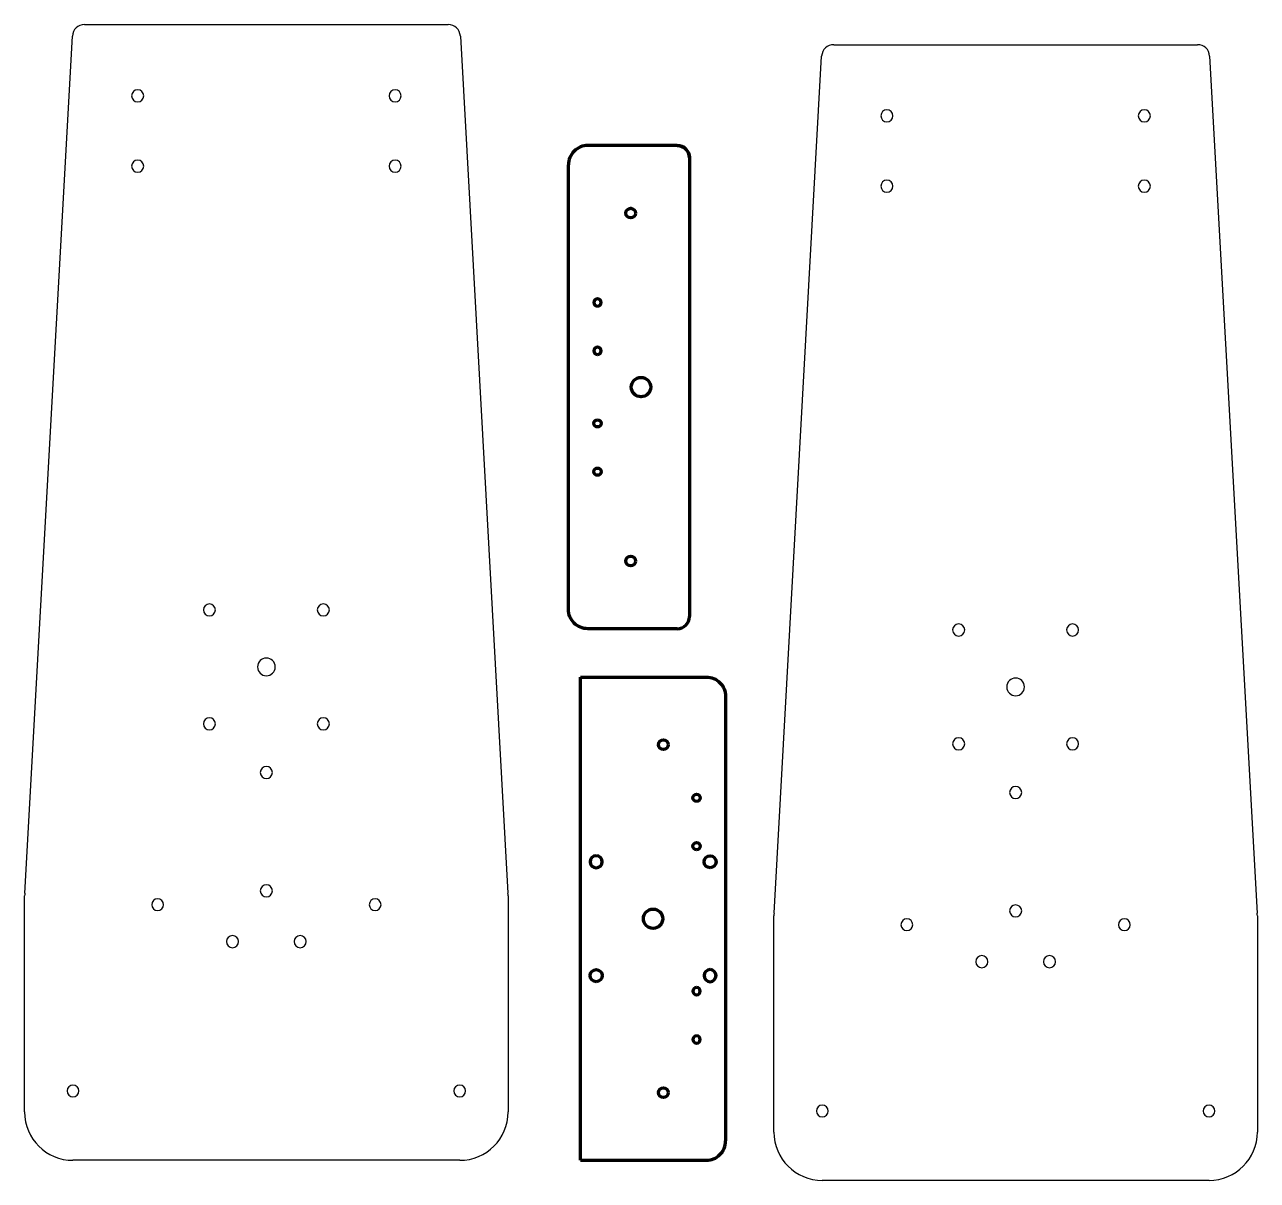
# Model space of a CAD drawing. Header units: millimetres. Extents: x 2180 to 2690, y 1012 to 1490.
import ezdxf

# ---------------------------------------------------------------- set-up
doc = ezdxf.new("R2010")
doc.units = ezdxf.units.MM
doc.layers.add('soporteCarritoEjex', color=255, linetype='Continuous')
doc.layers.add('soporteSinfin_Parte1', color=255, linetype='Continuous', lineweight=120)
doc.layers.add('soporteSinfin_Parte2', color=255, linetype='Continuous', lineweight=120)

msp = doc.modelspace()

# ---------------------------------------------------------------- linework, layer by layer
at = {"layer": 'soporteCarritoEjex', "extrusion": (0, 0, -1)}
for p, q in [((2204.73, 1490), (2355.27, 1490)), ((2180.03, 1130.55), (2199.74, 1485.28)), ((2360.26, 1485.28), (2379.97, 1130.55)), ((2514.73, 1481.71), (2665.27, 1481.71)), ((2490.03, 1122.26), (2509.74, 1476.99)), ((2670.26, 1476.99), (2689.97, 1122.26)), ((2180, 1040), (2180, 1129.44)), ((2380, 1129.44), (2380, 1040)), ((2490, 1031.71), (2490, 1121.15)), ((2690, 1121.15), (2690, 1031.71)), ((2360, 1020), (2200, 1020)), ((2670, 1011.71), (2510, 1011.71))]:
    msp.add_line(p, q, dxfattribs=at)
for centre, radius in [((-2226.75, 1460.55), 2.5), ((-2333.25, 1460.55), 2.5), ((-2536.75, 1452.26), 2.5), ((-2643.25, 1452.26), 2.5), ((-2226.75, 1431.45), 2.5), ((-2333.25, 1431.45), 2.5), ((-2536.75, 1423.16), 2.5), ((-2643.25, 1423.16), 2.5), ((-2256.43, 1247.77), 2.5), ((-2303.57, 1247.77), 2.5), ((-2566.43, 1239.48), 2.5), ((-2613.57, 1239.48), 2.5), ((-2280, 1224.2), 3.67), ((-2590, 1215.91), 3.67), ((-2256.43, 1200.63), 2.5), ((-2303.57, 1200.63), 2.5), ((-2566.43, 1192.34), 2.5), ((-2613.57, 1192.34), 2.5), ((-2280, 1180.5), 2.5), ((-2590, 1172.21), 2.5), ((-2280, 1131.5), 2.5), ((-2235, 1125.8), 2.45), ((-2325, 1125.8), 2.45), ((-2590, 1123.21), 2.5), ((-2545, 1117.51), 2.45), ((-2635, 1117.51), 2.45), ((-2266, 1110.5), 2.5), ((-2294, 1110.5), 2.5), ((-2576, 1102.21), 2.5), ((-2604, 1102.21), 2.5), ((-2200, 1048.7), 2.45), ((-2360, 1048.7), 2.45), ((-2510, 1040.41), 2.45), ((-2670, 1040.41), 2.45)]:
    msp.add_circle(centre, radius, dxfattribs=at)
at = {"layer": 'soporteCarritoEjex'}
for centre, radius, start, end in [((2204.73, 1485), 5, 90, 176.8202), ((2355.27, 1485), 5, 3.1798, 90), ((2514.73, 1476.71), 5, 90, 176.8202), ((2665.27, 1476.71), 5, 3.1798, 90), ((2200, 1129.44), 20, 176.8202, 180), ((2360, 1129.44), 20, 0, 3.1798), ((2510, 1121.15), 20, 176.8202, 180), ((2670, 1121.15), 20, 0, 3.1798), ((2200, 1040), 20, 180, 270), ((2360, 1040), 20, 270, 0), ((2510, 1031.71), 20, 180, 270), ((2670, 1031.71), 20, 270, 0)]:
    msp.add_arc(centre, radius, start, end, dxfattribs=at)
at = {"layer": 'soporteSinfin_Parte1'}
for p, q in [((2450, 1440), (2413, 1440)), ((2450, 1440), (2413, 1440)), ((2455, 1435), (2455, 1245)), ((2455, 1435), (2455, 1435)), ((2405, 1432), (2405, 1432)), ((2405, 1248), (2405, 1432)), ((2450, 1240), (2413, 1240))]:
    msp.add_line(p, q, dxfattribs=at)
for centre, radius in [((2430.75, 1412), 2), ((2435, 1340), 4), ((2430.75, 1268), 2)]:
    msp.add_circle(centre, radius, dxfattribs=at)
for centre, major_axis, start_param, end_param in [((2413, 1432), (8, 0), 1.570796, 3.141593), ((2413, 1432), (8, 0), 1.570796, 3.141593), ((2450, 1435), (5, 0), 0, 1.570796), ((2435, 1340), (4, 0), 1.570796, 7.853981), ((2417, 1325), (1.5, 0), 1.570796, 7.853981), ((2417, 1305), (1.5, 0), 1.570796, 7.853981), ((2450, 1245), (5, 0), 4.712389, 6.283185)]:
    msp.add_ellipse(centre, major_axis=major_axis, ratio=1, start_param=start_param, end_param=end_param, dxfattribs=at)
at = {"layer": 'soporteSinfin_Parte1', "extrusion": (0, 0, -1)}
for centre, major_axis, start_param, end_param in [((2450, 1435), (5, 0), -1.570796, 0), ((2417, 1375), (1.5, 0), 1.570796, 7.853981), ((2417, 1355), (1.5, 0), 1.570796, 7.853981), ((2413, 1248), (8, 0), 1.570796, 3.141593)]:
    msp.add_ellipse(centre, major_axis=major_axis, ratio=1, start_param=start_param, end_param=end_param, dxfattribs=at)
at = {"layer": 'soporteSinfin_Parte2'}
for p, q in [((2410, 1220), (2462, 1220)), ((2410, 1020), (2410, 1220)), ((2470, 1212), (2470, 1028)), ((2470, 1028), (2470, 1028)), ((2410, 1020), (2462, 1020)), ((2410, 1020), (2462, 1020)), ((2410, 1020), (2410, 1020))]:
    msp.add_line(p, q, dxfattribs=at)
for centre, radius in [((2444.25, 1192), 2), ((2440, 1120), 4), ((2444.25, 1048), 2)]:
    msp.add_circle(centre, radius, dxfattribs=at)
at = {"layer": 'soporteSinfin_Parte2', "extrusion": (0, 0, -1)}
for centre, major_axis, end_param in [((2462, 1212), (-8, 0), 3.141593), ((2416.43, 1143.57), (-2.5, 0), 7.853981), ((2463.57, 1096.43), (-2.5, 0), 7.853981), ((2458, 1090), (-1.5, 0), 7.853981), ((2458, 1070), (-1.5, 0), 7.853981)]:
    msp.add_ellipse(centre, major_axis=major_axis, ratio=1, start_param=1.570796, end_param=end_param, dxfattribs=at)
at = {"layer": 'soporteSinfin_Parte2'}
for centre, major_axis, end_param in [((2458, 1170), (-1.5, 0), 7.853981), ((2458, 1150), (-1.5, 0), 7.853981), ((2463.57, 1143.57), (-2.5, 0), 7.853981), ((2440, 1120), (-4, 0), 7.853981), ((2416.43, 1096.43), (-2.5, 0), 7.853981), ((2462, 1028), (-8, 0), 3.141593), ((2462, 1028), (-8, 0), 3.141593)]:
    msp.add_ellipse(centre, major_axis=major_axis, ratio=1, start_param=1.570796, end_param=end_param, dxfattribs=at)

doc.saveas('drawing.dxf')
